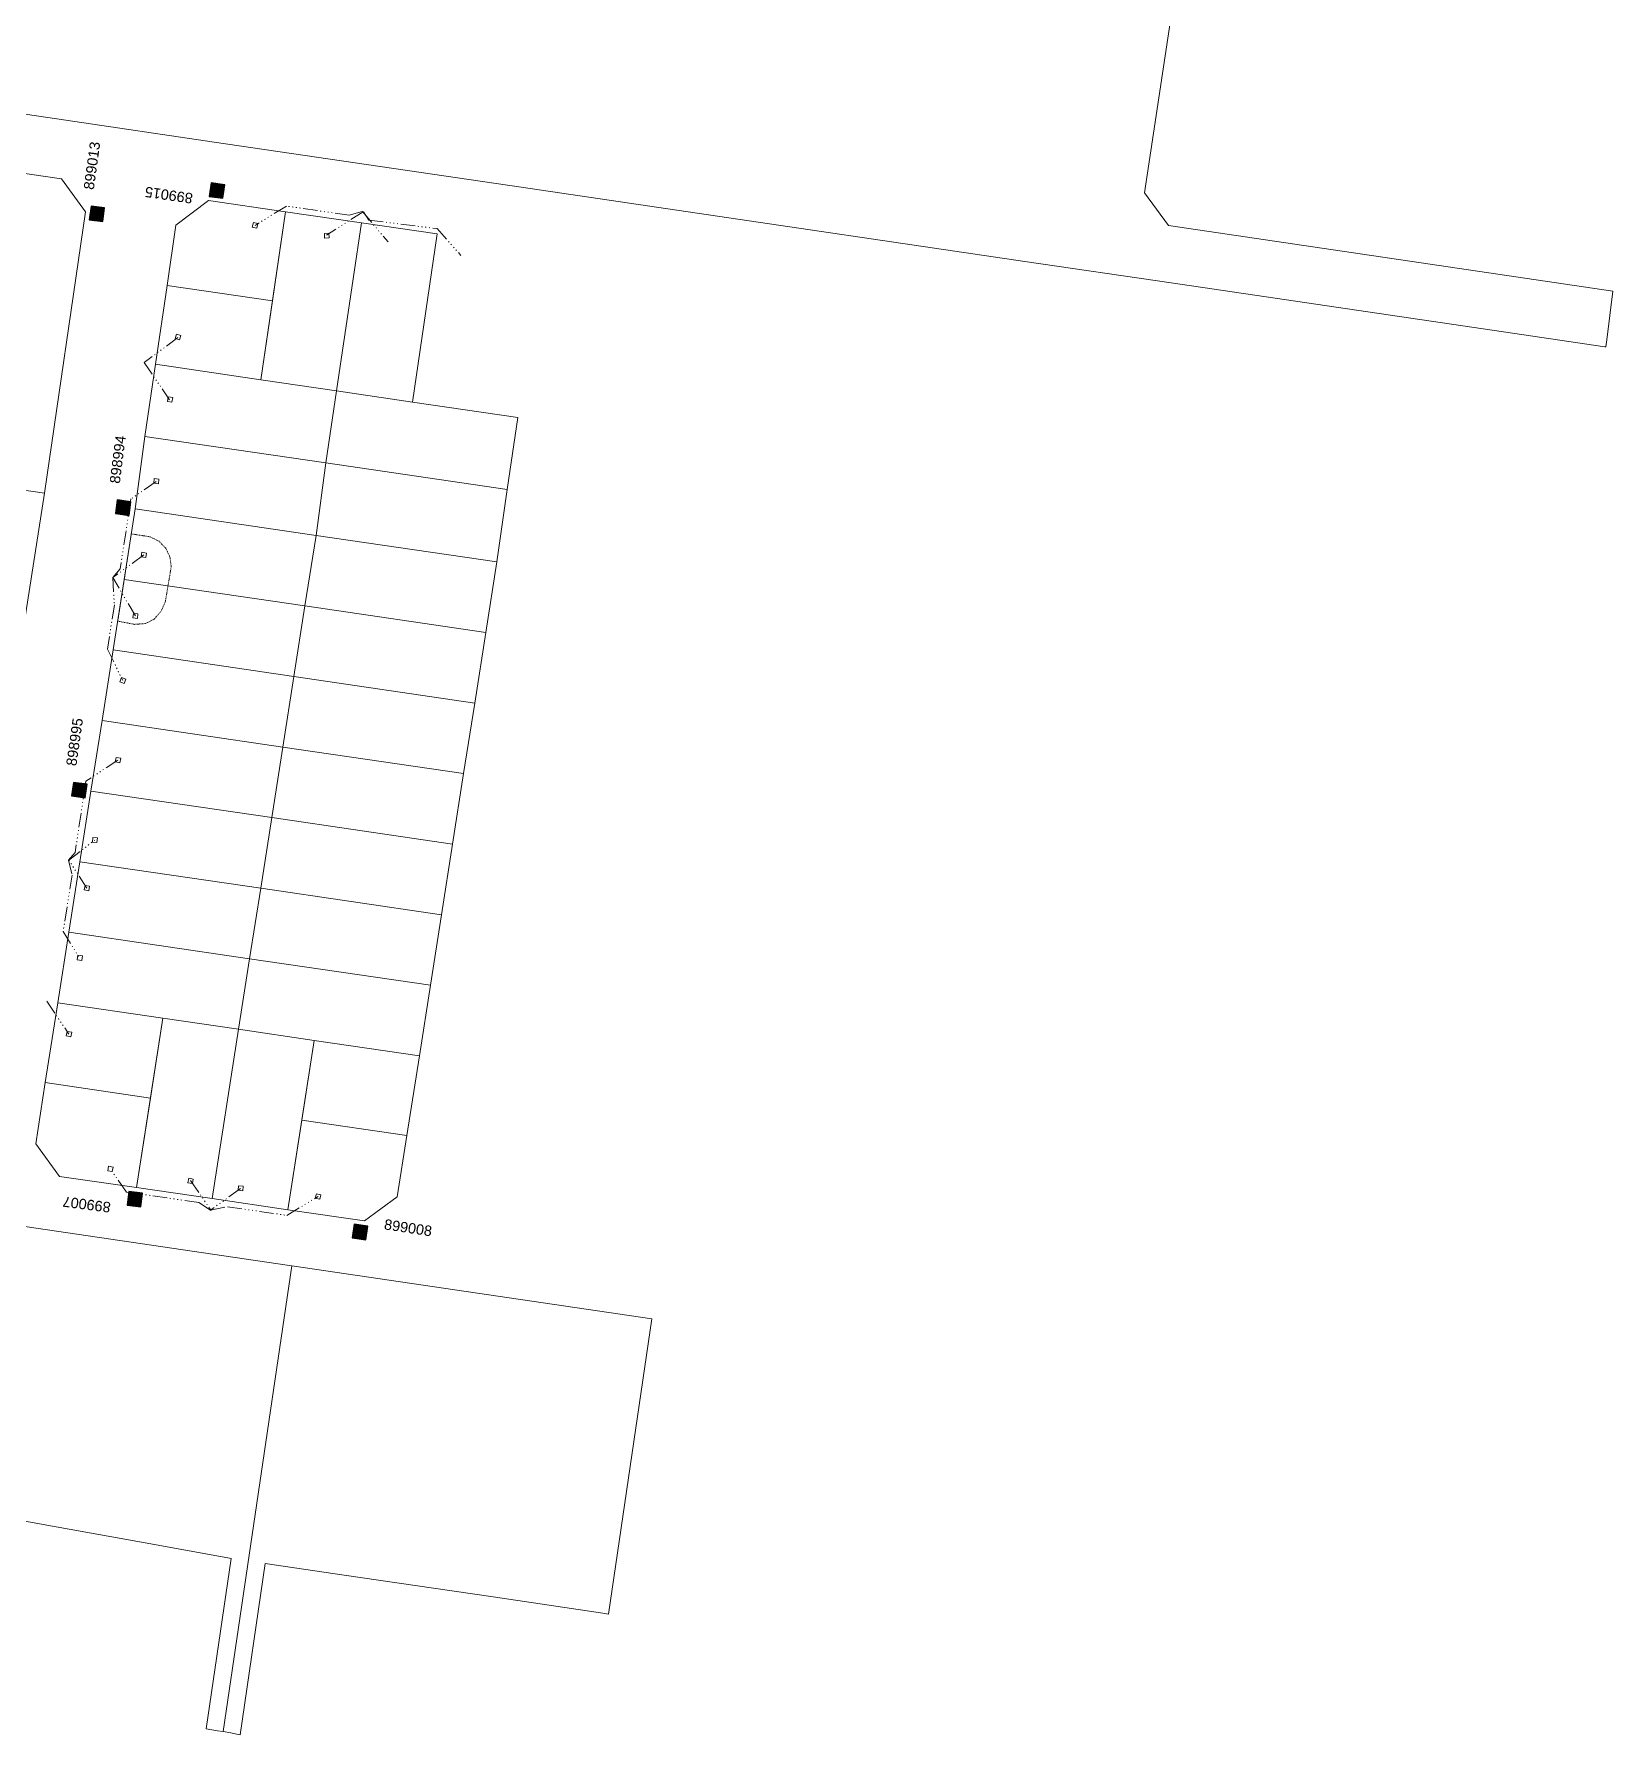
# Model space of a CAD drawing. Header units: metres. Extents: x 302924 to 306036, y 6267404 to 6269261.
# Drawn here: x 304186.6 to 304461.8, y 6268007.1 to 6268303.4 of the extents above; entities that cross this region are included whole.
import ezdxf
from ezdxf.enums import TextEntityAlignment as Align

# ---------------------------------------------------------------- set-up
doc = ezdxf.new("R2010")
doc.units = ezdxf.units.M
for name, pattern in [('DASHED', [19.05, 12.7, -6.35]), ('HIDDEN2', [0.1875, 0.125, -0.0625]), ('PHANTOMX2', [5.6, 2.5, -0.5, 0.15, -0.5, 0.15, -0.5, 0.15, -0.5, 0.15, -0.5])]:
    doc.linetypes.add(name, pattern=pattern)
doc.layers.get('0').update_dxf_attribs({"color": 6})
for name, color, linetype, lineweight in [('Cadastre Land Parcels_SP_EXT', 118, 'Continuous', 15), ('Cadastre Other Property_SP_EXT', 138, 'DASHED', 15), ('Services_SP_EXT', 42, 'PHANTOMX2', 20)]:
    doc.layers.add(name, color=color, linetype=linetype, lineweight=lineweight)
doc.layers.add('SupportsUG_SP_LV_SL_EXT', color=7, linetype='Continuous')
doc.styles.add('COLUMN_LABEL', font='arial.ttf', dxfattribs={"height": 2})
doc.styles.add('POLE_LABEL', font='arial.ttf', dxfattribs={"height": 2})
doc.styles.get("Standard").update_dxf_attribs({"font": 'arial.ttf'})

# ---------------------------------------------------------------- blocks, each defined once
blk = doc.blocks.new('COLUMN_EXT')
blk.add_hatch(color=256).paths.add_polyline_path([(1.2, 1.2), (-1.2, 1.2), (-1.2, -1.2), (1.2, -1.2)])
blk.add_lwpolyline([(-1.2, 1.2), (-1.2, -1.2), (1.2, -1.2), (1.2, 1.2)], close=True)
at = {"style": 'COLUMN_LABEL', "width": 0.9, "flags": 8}
blk.add_attdef('ASSET_NUM', text='', height=1.8, rotation=360, dxfattribs=at).set_placement((4, 2), align=Align.MIDDLE_LEFT)
at = {"flags": 1}
blk.add_attdef('Z', (-2.35, -1.81), '', height=0.2, rotation=270, dxfattribs=at)
at = {"flags": 9}
for tag, p in [('NOTES', (-2, -1.81)), ('SUBURB', (-1.8, -1.81)), ('STREETNAME', (-1.6, -1.81)), ('LOCATION', (-1.4, -1.81)), ('LEGEND', (-1.2, -1.81)), ('USAGE', (-1, -1.81)), ('STATE', (-0.8, -1.81)), ('OWNED_BY', (-0.6, -1.81)), ('COLUMN_TYPE', (-0.4, -1.81))]:
    blk.add_attdef(tag, text='', height=0.2, rotation=270, dxfattribs=at).set_placement(p, align=Align.MIDDLE_LEFT)
for tag, style, p in [('STREET_CODE', 'COLUMN_LABEL', (-0.2, -1.81)), ('STRUCTURE_PLANT_NUMBER', 'POLE_LABEL', (0.03, -1.81))]:
    blk.add_attdef(tag, text='', height=0.2, rotation=270, dxfattribs=dict(at, style=style)).set_placement(p, align=Align.MIDDLE_LEFT)
blk = doc.blocks.new('CCP_EXT')
blk.add_lwpolyline([(-0.57, 0), (0, 0.57), (0.57, 0), (0, -0.57), (-0.57, 0)])
at = {"flags": 9}
for tag in ['CCP_TYPE', 'CONSTRUCTED_VOLTAGE', 'NO_PHASES', 'OPERATING_VOLTAGE', 'ORIENTATION', 'OWNED_BY', 'USAGE', 'LEGEND', 'LIFE_SUPPORT', 'STATE', 'NOTES']:
    blk.add_attdef(tag, text='', height=0.01, dxfattribs=at).set_placement((0, 0), align=Align.MIDDLE_LEFT)
at = {"flags": 1}
blk.add_attdef('Z', (0, 0), '', height=0.01, dxfattribs=at)

msp = doc.modelspace()

# ---------------------------------------------------------------- linework, layer by layer
at = {"layer": 'Cadastre Land Parcels_SP_EXT', "linetype": 'Continuous'}
msp.add_lwpolyline([(304139.3113, 6268329.3289), (304134.5441, 6268296.8699), (304134.73, 6268296.8429), (304192.1703, 6268288.3871), (304218.0237, 6268284.5812), (304271.5246, 6268276.7046), (304297.0886, 6268272.9403), (304359.2682, 6268263.7858), (304384.7804, 6268260.0291), (304442.6688, 6268251.5053), (304460.3233, 6268248.9056), (304460.5042, 6268248.8785), (304460.6863, 6268250.0946), (304461.753, 6268258.5769), (304384.3344, 6268270.0539), (304380.1367, 6268275.7075), (304387.3447, 6268323.547)], dxfattribs=at)
for points in [[(304195.6037, 6268272.4065), (304191.414, 6268278.1557), (304155.153, 6268283.4679), (304147.8695, 6268283.452), (304140.8724, 6268281.3445), (304137.8603, 6268278.9019), (304134.6183, 6268274.007), (304132.0124, 6268268.7383), (304130.0823, 6268263.178), (304129.1063, 6268259.7408), (304125.1407, 6268232.6698), (304188.4655, 6268223.4006), (304195.6037, 6268272.4065)], [(304230.4719, 6268272.4321), (304217.061, 6268274.3972), (304211.3865, 6268270.0921), (304209.8354, 6268259.5799), (304228.1778, 6268256.8842), (304230.4719, 6268272.4321)], [(304243.686, 6268270.4947), (304230.4719, 6268272.4321), (304226.1536, 6268243.1699), (304239.3678, 6268241.2275), (304243.686, 6268270.4947)], [(304256.9002, 6268268.5573), (304243.686, 6268270.4947), (304239.3678, 6268241.2275), (304252.5811, 6268239.2841), (304256.9002, 6268268.5573)], [(304228.1778, 6268256.8842), (304209.8354, 6268259.5799), (304207.8129, 6268245.8676), (304226.1536, 6268243.1699), (304228.1778, 6268256.8842)], [(304239.3678, 6268241.2275), (304226.1536, 6268243.1699), (304207.8129, 6268245.8676), (304205.9589, 6268233.3014), (304237.513, 6268228.6604), (304239.3678, 6268241.2275)], [(304270.9226, 6268236.5874), (304252.5811, 6268239.2841), (304239.3678, 6268241.2275), (304237.513, 6268228.6604), (304269.0678, 6268224.0193), (304270.9226, 6268236.5874)], [(304180.6465, 6268173.5105), (304188.4655, 6268223.4006), (304125.1407, 6268232.6698), (304117.7673, 6268182.5083), (304121.9088, 6268176.8854), (304174.962, 6268169.2907), (304180.6465, 6268173.5105)], [(304237.513, 6268228.6604), (304205.9589, 6268233.3014), (304204.3457, 6268221.0763), (304204.2826, 6268220.6652), (304235.7829, 6268216.047), (304237.513, 6268228.6604)], [(304269.0678, 6268224.0193), (304237.513, 6268228.6604), (304235.7829, 6268216.047), (304267.2833, 6268211.4277), (304269.0678, 6268224.0193)], [(304235.7829, 6268216.047), (304204.2826, 6268220.6652), (304202.3549, 6268208.3721), (304233.8552, 6268203.7529), (304235.7829, 6268216.047)], [(304267.2833, 6268211.4277), (304235.7829, 6268216.047), (304233.8552, 6268203.7529), (304265.3563, 6268199.1356), (304267.2833, 6268211.4277)], [(304233.8552, 6268203.7529), (304202.3549, 6268208.3721), (304200.4289, 6268196.0799), (304231.9292, 6268191.4607), (304233.8552, 6268203.7529)], [(304265.3563, 6268199.1356), (304233.8552, 6268203.7529), (304231.9292, 6268191.4607), (304263.4294, 6268186.8414), (304265.3563, 6268199.1356)], [(304231.9292, 6268191.4607), (304200.4289, 6268196.0799), (304198.502, 6268183.7878), (304230.0023, 6268179.1685), (304231.9292, 6268191.4607)], [(304263.4294, 6268186.8414), (304231.9292, 6268191.4607), (304230.0023, 6268179.1685), (304261.5016, 6268174.5492), (304263.4294, 6268186.8414)], [(304230.0023, 6268179.1685), (304198.502, 6268183.7878), (304196.5752, 6268171.4956), (304228.0745, 6268166.8753), (304230.0023, 6268179.1685)], [(304261.5016, 6268174.5492), (304230.0023, 6268179.1685), (304228.0745, 6268166.8753), (304259.5747, 6268162.2561), (304261.5016, 6268174.5492)], [(304228.0745, 6268166.8753), (304196.5752, 6268171.4956), (304194.6483, 6268159.2024), (304226.1485, 6268154.5832), (304228.0745, 6268166.8753)], [(304259.5747, 6268162.2561), (304228.0745, 6268166.8753), (304226.1485, 6268154.5832), (304257.6478, 6268149.9629), (304259.5747, 6268162.2561)], [(304226.1485, 6268154.5832), (304194.6483, 6268159.2024), (304192.7215, 6268146.9092), (304224.2216, 6268142.291), (304226.1485, 6268154.5832)], [(304257.6478, 6268149.9629), (304226.1485, 6268154.5832), (304224.2216, 6268142.291), (304255.7208, 6268137.6697), (304257.6478, 6268149.9629)], [(304224.2216, 6268142.291), (304192.7215, 6268146.9092), (304190.7946, 6268134.617), (304209.1041, 6268131.9327), (304222.2938, 6268129.9988), (304224.2216, 6268142.291)], [(304255.7208, 6268137.6697), (304224.2216, 6268142.291), (304222.2938, 6268129.9988), (304235.4845, 6268128.0629), (304253.7939, 6268125.3766), (304255.7208, 6268137.6697)], [(304209.1041, 6268131.9327), (304190.7946, 6268134.617), (304188.6134, 6268120.7015), (304206.9228, 6268118.0171), (304209.1041, 6268131.9327)], [(304222.2938, 6268129.9988), (304209.1041, 6268131.9327), (304204.4785, 6268102.4234), (304217.6705, 6268100.4957), (304222.2938, 6268129.9988)], [(304235.4845, 6268128.0629), (304222.2938, 6268129.9988), (304217.6705, 6268100.4957), (304230.8626, 6268098.5668), (304235.4845, 6268128.0629)], [(304253.7939, 6268125.3766), (304235.4845, 6268128.0629), (304233.307, 6268114.1674), (304251.6164, 6268111.483), (304253.7939, 6268125.3766)], [(304206.9228, 6268118.0171), (304188.6134, 6268120.7015), (304186.9387, 6268110.0177), (304191.0904, 6268104.3801), (304204.4785, 6268102.4234), (304206.9228, 6268118.0171)], [(304249.9423, 6268100.8062), (304251.6164, 6268111.483), (304233.307, 6268114.1674), (304230.8626, 6268098.5668), (304244.2515, 6268096.6101), (304249.9423, 6268100.8062)], [(304231.551, 6268088.804), (304230.756, 6268088.934), (304168.817, 6268098.029), (304161.54, 6268048.561), (304176.311, 6268045.887), (304190.486, 6268043.321), (304205.361, 6268040.627), (304220.407, 6268037.899), (304221.019, 6268037.792), (304216.641, 6268008.105), (304217.644, 6268007.953), (304218.646, 6268007.808), (304219.613, 6268007.667), (304231.551, 6268088.804)], [(304294.3, 6268079.581), (304231.551, 6268088.804), (304219.613, 6268007.667), (304220.931, 6268007.439), (304222.234, 6268007.142), (304222.555, 6268007.057), (304226.947, 6268036.913), (304240.707, 6268034.922), (304253.065, 6268033.104), (304266.656, 6268031.106), (304285.735, 6268028.278), (304286.728, 6268028.13), (304294.3, 6268079.581)]]:
    msp.add_lwpolyline(points, close=True, dxfattribs=at)
at = {"layer": 'Cadastre Other Property_SP_EXT', "linetype": 'HIDDEN2'}
msp.add_lwpolyline([(304203.5966, 6268216.3101), (304201.2464, 6268201.1027), (304204.1496, 6268200.5497), (304206.0851, 6268200.688), (304207.6058, 6268201.4714), (304208.804, 6268202.8539), (304209.5413, 6268204.559), (304210.5552, 6268210.5958), (304210.3248, 6268212.3009), (304209.5874, 6268213.8217), (304208.4354, 6268215.0199), (304206.8685, 6268215.8033), (304203.5966, 6268216.3101)], close=True, dxfattribs=at)
at = {"layer": 'Services_SP_EXT'}
for points in [[(304243.8283, 6268272.4637), (304241.5802, 6268271.8142), (304241.5802, 6268271.8142), (304230.617, 6268273.4216), (304225.1642, 6268270.0617)], [(304243.983, 6268272.4155), (304237.601, 6268268.3607)], [(304243.8847, 6268272.4484), (304248.3381, 6268267.1718)], [(304244.0286, 6268272.4081), (304245, 6268270.9717), (304256.8691, 6268269.4918), (304261.0341, 6268264.8229)], [(304211.7242, 6268250.5236), (304205.8327, 6268246.1855)], [(304205.8327, 6268246.1855), (304210.2674, 6268239.6641)], [(304207.9277, 6268225.4162), (304203.5381, 6268222.3877), (304201.6468, 6268210.196), (304200.3577, 6268208.6878)], [(304205.7801, 6268212.6417), (304200.3577, 6268208.6878)], [(304200.3577, 6268208.6878), (304200.6483, 6268203.9396), (304200.6483, 6268203.9396), (304199.4409, 6268196.2347), (304202.1243, 6268190.753)], [(304204.3117, 6268202.0117), (304200.3577, 6268208.6878)], [(304201.2816, 6268176.9116), (304195.6758, 6268173.204), (304193.8072, 6268160.7816), (304192.6699, 6268159.4927)], [(304192.6943, 6268159.4685), (304197.2617, 6268162.9759)], [(304192.67, 6268159.4927), (304193.2702, 6268156.8678), (304193.2702, 6268156.8678), (304191.7336, 6268147.064), (304194.5138, 6268142.499)], [(304195.8613, 6268154.6077), (304192.6943, 6268159.4685)], [(304188.8631, 6268134.8833), (304192.7197, 6268129.166)], [(304217.4147, 6268098.4949), (304215.375, 6268099.8205), (304215.375, 6268099.8205), (304202.7407, 6268101.6517), (304199.9574, 6268105.6722)], [(304213.9421, 6268103.6393), (304217.4895, 6268098.4486)], [(304222.5963, 6268102.2515), (304217.4146, 6268098.4949)], [(304217.4147, 6268098.4949), (304220.3883, 6268099.0877), (304220.3883, 6268099.0877), (304230.7179, 6268097.5774), (304236.1491, 6268100.8742)]]:
    msp.add_lwpolyline(points, dxfattribs=at)

# ---------------------------------------------------------------- block references
for p, rotation in [((304225.1642, 6268270.0617), 31.63986644177131), ((304237.6629, 6268268.2783), 48.44738702656959), ((304211.7472, 6268250.6142), 208.0091767036287), ((304210.3553, 6268239.7169), 124.7928569497649), ((304207.9649, 6268225.4929), 219.0074726202786), ((304205.7802, 6268212.6417), 304.7949300160054), ((304204.3116, 6268202.0117), 127.5041425953093), ((304202.1244, 6268190.7531), 115.8065719161431), ((304201.2816, 6268176.9117), 215.3313313499375), ((304197.2617, 6268162.9759), 39.30575563181272), ((304195.8613, 6268154.6077), 124.4039047299753), ((304194.6346, 6268142.4383), 217.4633155974422), ((304192.7497, 6268129.166), 124.4143398335818), ((304199.9574, 6268105.6722), 304.6951536261512), ((304213.9318, 6268103.5865), 305.2283948350438), ((304222.6585, 6268102.3132), 219.6854544529207), ((304236.149, 6268100.8741), 211.2585217976548)]:
    msp.add_blockref('CCP_EXT', p, dxfattribs=dict(at, rotation=rotation))
at = {"layer": 'SupportsUG_SP_LV_SL_EXT'}
ref = msp.add_blockref('COLUMN_EXT', (304197.6053, 6268272.0695), dxfattribs=dict(at, rotation=82.19504144340101))
ref.add_attrib('ASSET_NUM', '899013', dxfattribs={"layer": '0', "height": 1.8, "rotation": 82.195041, "style": 'COLUMN_LABEL'}).set_placement((304196.1671, 6268276.304), align=Align.MIDDLE_LEFT)
ref = msp.add_blockref('COLUMN_EXT', (304218.5341, 6268276.1285), dxfattribs=dict(at, rotation=171.7732776790563))
ref.add_attrib('ASSET_NUM', '899015', dxfattribs={"layer": '0', "height": 1.8, "rotation": 171.773278, "style": 'COLUMN_LABEL'}).set_placement((304214.2891, 6268274.7215), align=Align.MIDDLE_LEFT)
ref = msp.add_blockref('COLUMN_EXT', (304202.1696, 6268220.8827), dxfattribs=dict(at, rotation=82.72499510123612))
ref.add_attrib('ASSET_NUM', '898994', dxfattribs={"layer": '0', "height": 1.8, "rotation": 82.724995, "style": 'COLUMN_LABEL'}).set_placement((304200.6922, 6268225.1038), align=Align.MIDDLE_LEFT)
ref = msp.add_blockref('COLUMN_EXT', (304194.5366, 6268171.663), dxfattribs=dict(at, rotation=81.86989757509677))
ref.add_attrib('ASSET_NUM', '898995', dxfattribs={"layer": '0', "height": 1.8, "rotation": 81.869898, "style": 'COLUMN_LABEL'}).set_placement((304193.1224, 6268175.9057), align=Align.MIDDLE_LEFT)
ref = msp.add_blockref('COLUMN_EXT', (304204.2108, 6268100.4193), dxfattribs=dict(at, rotation=172.694240711819))
ref.add_attrib('ASSET_NUM', '899007', dxfattribs={"layer": '0', "height": 1.8, "rotation": 172.694241, "style": 'COLUMN_LABEL'}).set_placement((304199.9889, 6268098.9442), align=Align.MIDDLE_LEFT)
ref = msp.add_blockref('COLUMN_EXT', (304243.4272, 6268094.6748), dxfattribs=dict(at, rotation=351.4444415050096))
ref.add_attrib('ASSET_NUM', '899008', dxfattribs={"layer": '0', "height": 1.8, "rotation": 351.444442, "style": 'COLUMN_LABEL'}).set_placement((304247.6802, 6268096.0574), align=Align.MIDDLE_LEFT)

doc.saveas('drawing.dxf')
